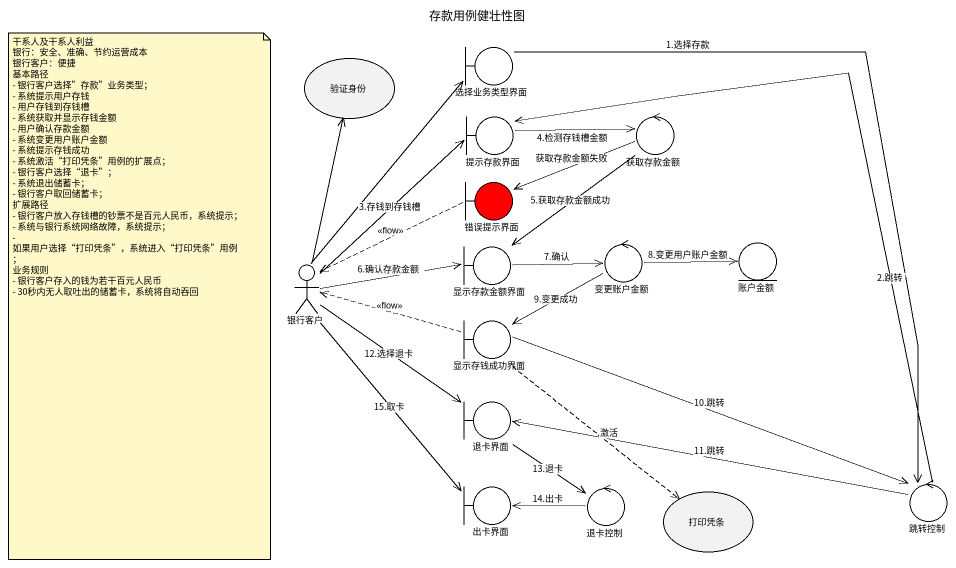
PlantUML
@startuml
title 存款用例健壮性图
usecase 验证身份
boundary 选择业务类型界面
boundary 提示存款界面
control 获取存款金额
boundary 错误提示界面 #FF0000
actor 银行客户
boundary 显示存款金额界面
control 变更账户金额
entity 账户金额
boundary 显示存钱成功界面
boundary 退卡界面
boundary 出卡界面
control 退卡控制
usecase 打印凭条
control 跳转控制
选择业务类型界面 --> 跳转控制 : 1.选择存款
提示存款界面 -right-> 获取存款金额 : 4.检测存钱槽金额
获取存款金额 -left-> 错误提示界面 : 获取存款金额失败
获取存款金额 --> 显示存款金额界面 : 5.获取存款金额成功
错误提示界面 .left.> 银行客户 : <<flow>>
银行客户 -up-> 验证身份
银行客户 -up-> 选择业务类型界面
银行客户 -up-> 提示存款界面 : 3.存钱到存钱槽
银行客户 -right-> 显示存款金额界面 : 6.确认存款金额
银行客户 --> 退卡界面 : 12.选择退卡
银行客户 --> 出卡界面 : 15.取卡
显示存款金额界面 -right-> 变更账户金额 : 7.确认
变更账户金额 -right-> 账户金额 : 8.变更用户账户金额
变更账户金额 -left-> 显示存钱成功界面 : 9.变更成功
显示存钱成功界面 .left.> 银行客户 : <<flow>>
显示存钱成功界面 ..> 打印凭条 : 激活
显示存钱成功界面 -right-> 跳转控制 : 10.跳转
退卡界面 --> 退卡控制 : 13.退卡
退卡控制 -left-> 出卡界面 : 14.出卡
跳转控制 -up-> 提示存款界面 : 2.跳转
跳转控制 -left-> 退卡界面 : 11.跳转
note as N1
  干系人及干系人利益
  银行：安全、准确、节约运营成本
  银行客户：便捷
  基本路径
  - 银行客户选择”存款”业务类型；
  - 系统提示用户存钱
  - 用户存钱到存钱槽
  - 系统获取并显示存钱金额
  - 用户确认存款金额
  - 系统变更用户账户金额
  - 系统提示存钱成功
  - 系统激活“打印凭条”用例的扩展点；
  - 银行客户选择“退卡”；
  - 系统退出储蓄卡；
  - 银行客户取回储蓄卡；
  扩展路径
  - 银行客户放入存钱槽的钞票不是百元人民币，系统提示；
  - 系统与银行系统网络故障，系统提示；
  - 如果用户选择“打印凭条”，系统进入“打印凭条”用例；
  业务规则
  - 银行客户存入的钱为若干百元人民币
  - 30秒内无人取吐出的储蓄卡，系统将自动吞回
end note
@enduml
